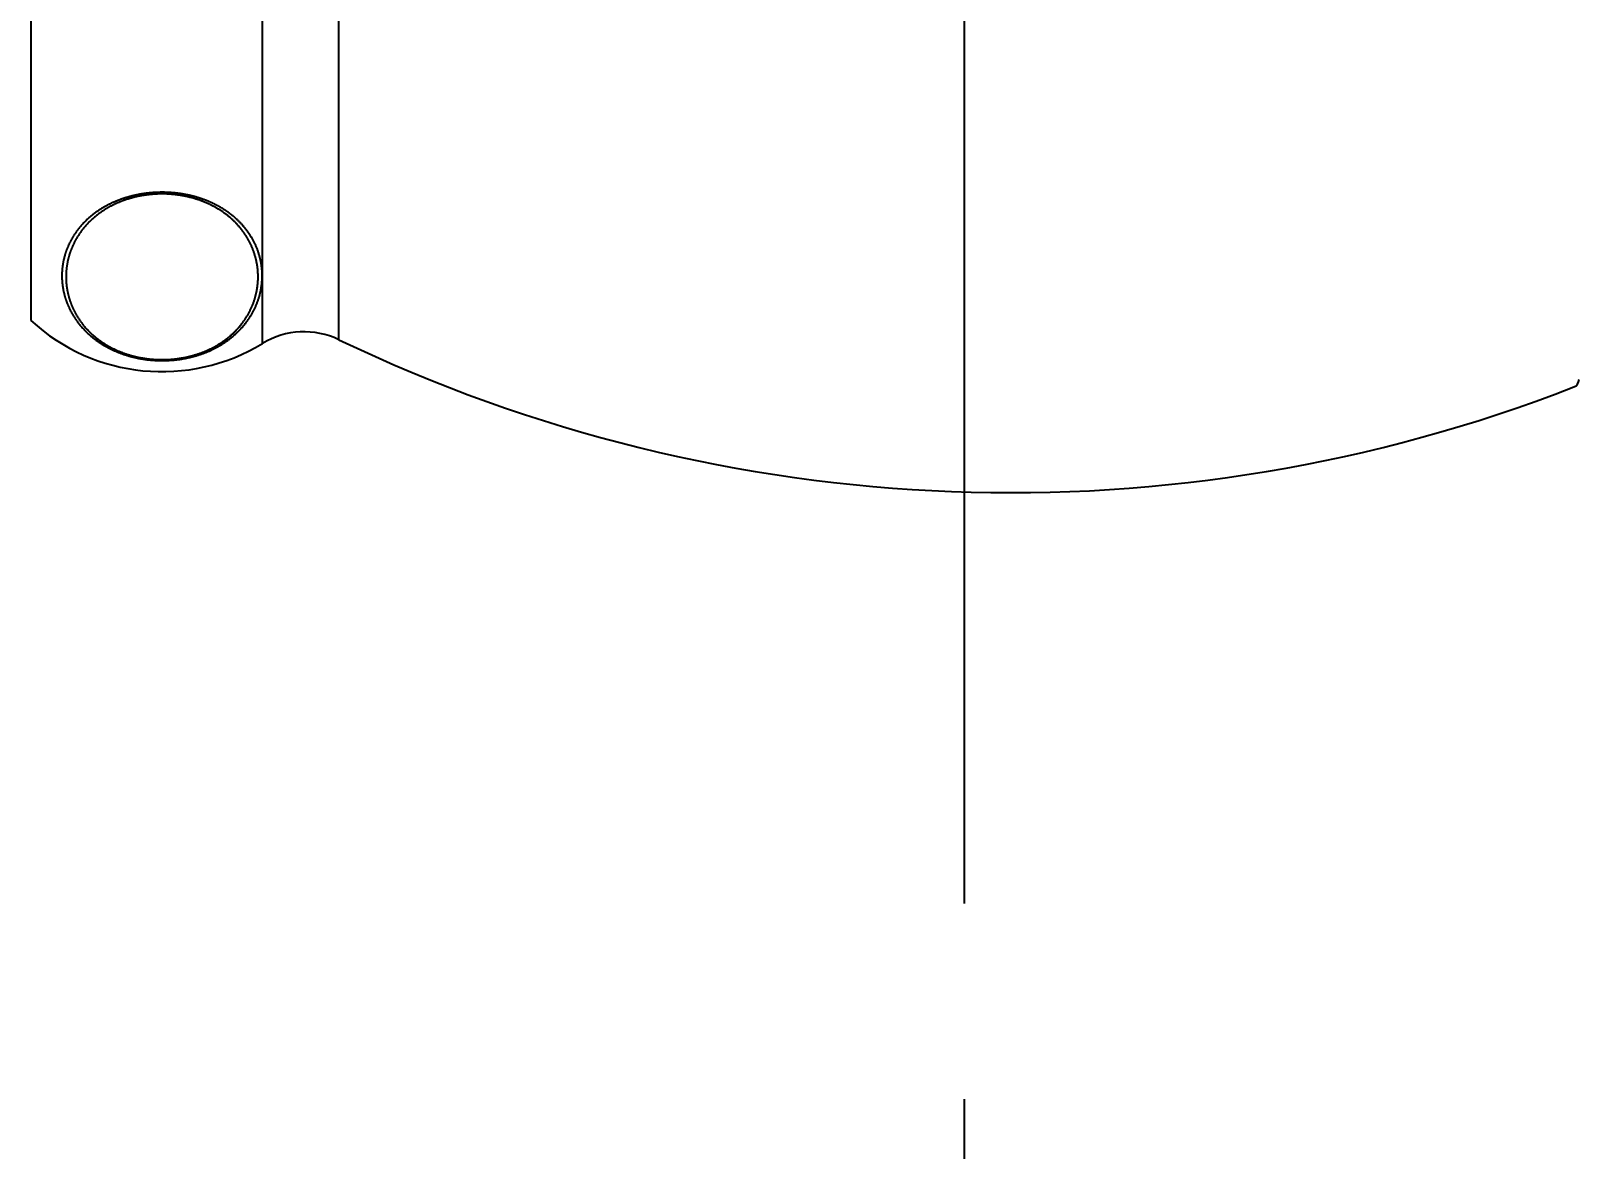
# Model space of a CAD drawing. Header units: millimetres. Extents: x 0 to 3800, y -67 to 2530.
# Drawn here: x 2298.7 to 2358.1, y 1414.6 to 1457.6 of the extents above; entities that cross this region are included whole.
import ezdxf
from ezdxf.lldxf.tags import DXFTag

# ---------------------------------------------------------------- set-up
doc = ezdxf.new("R2010")
doc.units = ezdxf.units.MM
for name, color, linetype in [('내부선 및 부속', 4, 'Continuous'), ('중심선', 1, 'DASHED'), ('치수선', 7, 'Continuous')]:
    doc.layers.add(name, color=color, linetype=linetype)
doc.styles.add('____', font='')
doc.styles.get('____').set_extended_font_data('굴림')
tags = doc.linetypes.add('DASHDOT', pattern=[70, 31, -13, 13, -13]).pattern_tags.tags
tags[10:11] = [DXFTag(74, 4), DXFTag(75, 0), DXFTag(340, '0'), DXFTag(46, 0.0), DXFTag(50, 0.0), DXFTag(44, 0.0), DXFTag(45, 0.0)]
tags[8:9] = [DXFTag(74, 4), DXFTag(75, 0), DXFTag(340, '0'), DXFTag(46, 0.0), DXFTag(50, 0.0), DXFTag(44, 0.0), DXFTag(45, 0.0)]
tags[6:7] = [DXFTag(74, 4), DXFTag(75, 0), DXFTag(340, '0'), DXFTag(46, 0.0), DXFTag(50, 0.0), DXFTag(44, 0.0), DXFTag(45, 0.0)]
tags[4:5] = [DXFTag(74, 4), DXFTag(75, 0), DXFTag(340, '0'), DXFTag(46, 0.0), DXFTag(50, 0.0), DXFTag(44, 0.0), DXFTag(45, 0.0)]
tags = doc.linetypes.add('DASHED', pattern=[25.72, 12.86, -12.86]).pattern_tags.tags
tags[6:7] = [DXFTag(74, 4), DXFTag(75, 0), DXFTag(340, '0'), DXFTag(46, 0.0), DXFTag(50, 0.0), DXFTag(44, 0.0), DXFTag(45, 0.0)]
tags[4:5] = [DXFTag(74, 4), DXFTag(75, 0), DXFTag(340, '0'), DXFTag(46, 0.0), DXFTag(50, 0.0), DXFTag(44, 0.0), DXFTag(45, 0.0)]
doc.dimstyles.new('MSADIM', dxfattribs={"dimtxt": 33, "dimasz": 17, "dimexe": 10, "dimexo": 7.5, "dimgap": 10, "dimtad": 0, "dimtih": 1, "dimtoh": 1, "dimdec": 0, "dimzin": 1, "dimdsep": 46, "dimtxsty": '____', "dimcen": 11.25, "dimadec": 0, "dimazin": 0, "dimtfac": 1, "dimtdec": 0, "dimtix": 1, "dimtmove": 0, "dimatfit": 3, "dimfxl": 1, "dimtolj": 1, "dimtzin": 1, "dimarcsym": 0})

# ---------------------------------------------------------------- blocks, each defined once
blk = doc.blocks.new('*D33')
at = {"layer": '치수선', "color": 0, "linetype": 'Continuous', "lineweight": -2, "transparency": 16777216}
for p, q in [((2334.524, 1416.557), (2334.524, 1322.002)), ((2449.524, 1329.502), (2449.524, 1342.002)), ((2317.524, 1332.002), (2300.524, 1332.002)), ((2334.524, 1332.002), (2356.075, 1332.002)), ((2449.524, 1332.002), (2427.972, 1332.002)), ((2466.524, 1332.002), (2483.524, 1332.002))]:
    blk.add_line(p, q, dxfattribs=at)
at = {"layer": '치수선', "color": 0, "linetype": 'Continuous', "transparency": 16777216}
for points in [[(2317.524, 1334.835), (2317.524, 1329.168), (2334.524, 1332.002)], [(2466.524, 1334.835), (2466.524, 1329.168), (2449.524, 1332.002)]]:
    blk.add_solid(points, dxfattribs=at)
at = {"layer": '치수선', "color": 0, "linetype": 'Continuous', "transparency": 16777216, "insert": (2392.024, 1332.002), "char_height": 25, "attachment_point": 5, "style": '____'}
blk.add_mtext('\\A1;115', dxfattribs=at)
blk = doc.blocks.new('*D35')
at = {"layer": '치수선', "color": 0, "linetype": 'Continuous', "lineweight": -2, "transparency": 16777216}
for p, q in [((2924.524, 1577.512), (2924.524, 1252.002)), ((2244.524, 1269.502), (2244.524, 1272.002)), ((2261.524, 1262.002), (2547.243, 1262.002)), ((2907.524, 1262.002), (2621.804, 1262.002))]:
    blk.add_line(p, q, dxfattribs=at)
at = {"layer": '치수선', "color": 0, "linetype": 'Continuous', "transparency": 16777216}
for points in [[(2261.524, 1264.835), (2261.524, 1259.168), (2244.524, 1262.002)], [(2907.524, 1264.835), (2907.524, 1259.168), (2924.524, 1262.002)]]:
    blk.add_solid(points, dxfattribs=at)
at = {"layer": '치수선', "color": 0, "linetype": 'Continuous', "transparency": 16777216, "insert": (2584.524, 1262.002), "char_height": 25, "attachment_point": 5, "style": '____'}
blk.add_mtext('\\A1;680', dxfattribs=at)

msp = doc.modelspace()

# ---------------------------------------------------------------- linework, layer by layer
at = {"layer": '내부선 및 부속', "linetype": 'Continuous'}
for p, q in [((2307.589, 1445.561), (2307.589, 1484.462)), ((2310.52, 1445.705), (2310.52, 1484.318)), ((2298.694, 1483.583), (2298.694, 1446.441))]:
    msp.add_line(p, q, dxfattribs=at)
at = {"layer": '내부선 및 부속', "linetype": 'Continuous', "flags": 128}
for points in [[(2302.93, 1451.297), (2302.91, 1451.294), (2302.891, 1451.29), (2302.871, 1451.287), (2302.851, 1451.283), (2302.831, 1451.28), (2302.812, 1451.276), (2302.792, 1451.272), (2302.772, 1451.268), (2302.753, 1451.264), (2302.733, 1451.26), (2302.713, 1451.255), (2302.694, 1451.251), (2302.674, 1451.247), (2302.654, 1451.242), (2302.635, 1451.238), (2302.615, 1451.233), (2302.596, 1451.228), (2302.576, 1451.224), (2302.557, 1451.219), (2302.537, 1451.214), (2302.518, 1451.209), (2302.498, 1451.203), (2302.479, 1451.198), (2302.459, 1451.193), (2302.44, 1451.187), (2302.421, 1451.182), (2302.401, 1451.176), (2302.382, 1451.17), (2302.363, 1451.165), (2302.343, 1451.159), (2302.324, 1451.153), (2302.305, 1451.147), (2302.286, 1451.141), (2302.267, 1451.134), (2302.248, 1451.128), (2302.228, 1451.122), (2302.209, 1451.115), (2302.19, 1451.109), (2302.171, 1451.102), (2302.152, 1451.095), (2302.133, 1451.088), (2302.114, 1451.081), (2302.096, 1451.074), (2302.077, 1451.067), (2302.058, 1451.06), (2302.039, 1451.053), (2302.02, 1451.045), (2302.002, 1451.038), (2301.983, 1451.03), (2301.964, 1451.023), (2301.946, 1451.015), (2301.927, 1451.007), (2301.909, 1450.999), (2301.89, 1450.991), (2301.872, 1450.983), (2301.853, 1450.975), (2301.835, 1450.967), (2301.817, 1450.958), (2301.798, 1450.95), (2301.78, 1450.941), (2301.762, 1450.933), (2301.744, 1450.924), (2301.726, 1450.915), (2301.708, 1450.906), (2301.69, 1450.897), (2301.672, 1450.888), (2301.654, 1450.879), (2301.636, 1450.87), (2301.618, 1450.86), (2301.6, 1450.851), (2301.583, 1450.841), (2301.565, 1450.832), (2301.547, 1450.822), (2301.53, 1450.812), (2301.512, 1450.802), (2301.495, 1450.792), (2301.477, 1450.782), (2301.46, 1450.772), (2301.443, 1450.761), (2301.425, 1450.751), (2301.408, 1450.741), (2301.391, 1450.73), (2301.374, 1450.719), (2301.357, 1450.709), (2301.34, 1450.698), (2301.323, 1450.687), (2301.306, 1450.676), (2301.289, 1450.665), (2301.273, 1450.654), (2301.256, 1450.642), (2301.239, 1450.631), (2301.223, 1450.619), (2301.206, 1450.608), (2301.19, 1450.596), (2301.174, 1450.584), (2301.157, 1450.573), (2301.141, 1450.561), (2301.125, 1450.549), (2301.109, 1450.537), (2301.093, 1450.524), (2301.093, 1450.524), (2301.077, 1450.512), (2301.061, 1450.5), (2301.046, 1450.487), (2301.03, 1450.475), (2301.014, 1450.462), (2300.999, 1450.449), (2300.983, 1450.436), (2300.968, 1450.423), (2300.953, 1450.41), (2300.937, 1450.397), (2300.922, 1450.384), (2300.907, 1450.371), (2300.892, 1450.357), (2300.877, 1450.344), (2300.862, 1450.33), (2300.847, 1450.317), (2300.833, 1450.303), (2300.818, 1450.289), (2300.804, 1450.275), (2300.789, 1450.261), (2300.775, 1450.247), (2300.761, 1450.233), (2300.746, 1450.219), (2300.732, 1450.204), (2300.718, 1450.19), (2300.704, 1450.175), (2300.691, 1450.161), (2300.677, 1450.146), (2300.663, 1450.131), (2300.65, 1450.116), (2300.636, 1450.101), (2300.623, 1450.086), (2300.61, 1450.071), (2300.597, 1450.056), (2300.583, 1450.041), (2300.571, 1450.025), (2300.558, 1450.01), (2300.545, 1449.994), (2300.532, 1449.978), (2300.52, 1449.963), (2300.507, 1449.947), (2300.495, 1449.931), (2300.483, 1449.915), (2300.47, 1449.899), (2300.458, 1449.883), (2300.446, 1449.867), (2300.435, 1449.851), (2300.423, 1449.834), (2300.411, 1449.818), (2300.4, 1449.801), (2300.388, 1449.785), (2300.377, 1449.768), (2300.366, 1449.751), (2300.355, 1449.735), (2300.344, 1449.718), (2300.333, 1449.701), (2300.322, 1449.684), (2300.312, 1449.667), (2300.301, 1449.649), (2300.291, 1449.632), (2300.28, 1449.615), (2300.27, 1449.598), (2300.26, 1449.58), (2300.25, 1449.563), (2300.241, 1449.545), (2300.231, 1449.527), (2300.221, 1449.51), (2300.212, 1449.492), (2300.203, 1449.474), (2300.194, 1449.456), (2300.185, 1449.438), (2300.176, 1449.42), (2300.167, 1449.402), (2300.158, 1449.384), (2300.15, 1449.366), (2300.141, 1449.347), (2300.133, 1449.329), (2300.125, 1449.311), (2300.117, 1449.292), (2300.109, 1449.274), (2300.101, 1449.255), (2300.093, 1449.237), (2300.086, 1449.218), (2300.078, 1449.199), (2300.071, 1449.181), (2300.064, 1449.162), (2300.057, 1449.143), (2300.05, 1449.124), (2300.043, 1449.105), (2300.037, 1449.086), (2300.03, 1449.067), (2300.024, 1449.048), (2300.018, 1449.029), (2300.011, 1449.01), (2300.006, 1448.99), (2300, 1448.971), (2299.994, 1448.952), (2299.989, 1448.933), (2299.983, 1448.913), (2299.978, 1448.894), (2299.978, 1448.894), (2299.973, 1448.874), (2299.968, 1448.855), (2299.963, 1448.835), (2299.958, 1448.816), (2299.954, 1448.796), (2299.949, 1448.777), (2299.945, 1448.757), (2299.941, 1448.737), (2299.937, 1448.718), (2299.933, 1448.698), (2299.929, 1448.678), (2299.926, 1448.658), (2299.922, 1448.638), (2299.919, 1448.619), (2299.916, 1448.599), (2299.913, 1448.579), (2299.91, 1448.559), (2299.907, 1448.539), (2299.904, 1448.519), (2299.902, 1448.499), (2299.9, 1448.479), (2299.897, 1448.459), (2299.895, 1448.439), (2299.893, 1448.419), (2299.892, 1448.399), (2299.89, 1448.379), (2299.888, 1448.359), (2299.887, 1448.339), (2299.886, 1448.319), (2299.885, 1448.299), (2299.884, 1448.279), (2299.883, 1448.259), (2299.883, 1448.239), (2299.882, 1448.218), (2299.882, 1448.198), (2299.882, 1448.178), (2299.881, 1448.158), (2299.882, 1448.138), (2299.882, 1448.118), (2299.882, 1448.098), (2299.883, 1448.078), (2299.883, 1448.058), (2299.884, 1448.038), (2299.885, 1448.017), (2299.886, 1447.997), (2299.887, 1447.977), (2299.889, 1447.957), (2299.89, 1447.937), (2299.892, 1447.917), (2299.894, 1447.897), (2299.895, 1447.877), (2299.897, 1447.857), (2299.9, 1447.837), (2299.902, 1447.817), (2299.904, 1447.797), (2299.907, 1447.777), (2299.91, 1447.757), (2299.913, 1447.737), (2299.916, 1447.717), (2299.919, 1447.698), (2299.922, 1447.678), (2299.926, 1447.658), (2299.929, 1447.638), (2299.933, 1447.618), (2299.937, 1447.599), (2299.941, 1447.579), (2299.945, 1447.559), (2299.949, 1447.54), (2299.954, 1447.52), (2299.958, 1447.5), (2299.963, 1447.481), (2299.968, 1447.461), (2299.973, 1447.442), (2299.978, 1447.422), (2299.983, 1447.403), (2299.988, 1447.384), (2299.994, 1447.364), (2299.999, 1447.345), (2300.005, 1447.326), (2300.011, 1447.306), (2300.017, 1447.287), (2300.023, 1447.268), (2300.029, 1447.249), (2300.036, 1447.23), (2300.042, 1447.211), (2300.049, 1447.192), (2300.056, 1447.173), (2300.063, 1447.154), (2300.07, 1447.135), (2300.077, 1447.117), (2300.084, 1447.098), (2300.092, 1447.079), (2300.099, 1447.061), (2300.107, 1447.042), (2300.115, 1447.023), (2300.123, 1447.005), (2300.131, 1446.986), (2300.139, 1446.968), (2300.147, 1446.95), (2300.156, 1446.932), (2300.156, 1446.932), (2300.164, 1446.913), (2300.173, 1446.895), (2300.182, 1446.877), (2300.191, 1446.859), (2300.2, 1446.841), (2300.209, 1446.823), (2300.218, 1446.805), (2300.228, 1446.788), (2300.237, 1446.77), (2300.247, 1446.752), (2300.256, 1446.735), (2300.266, 1446.717), (2300.276, 1446.7), (2300.286, 1446.682), (2300.297, 1446.665), (2300.307, 1446.648), (2300.318, 1446.63), (2300.328, 1446.613), (2300.339, 1446.596), (2300.35, 1446.579), (2300.36, 1446.562), (2300.372, 1446.545), (2300.383, 1446.529), (2300.394, 1446.512), (2300.405, 1446.495), (2300.417, 1446.479), (2300.428, 1446.462), (2300.44, 1446.446), (2300.452, 1446.429), (2300.463, 1446.413), (2300.475, 1446.397), (2300.487, 1446.381), (2300.5, 1446.365), (2300.512, 1446.349), (2300.524, 1446.333), (2300.537, 1446.317), (2300.549, 1446.301), (2300.562, 1446.286), (2300.575, 1446.27), (2300.588, 1446.255), (2300.6, 1446.239), (2300.613, 1446.224), (2300.627, 1446.209), (2300.64, 1446.194), (2300.653, 1446.179), (2300.667, 1446.164), (2300.68, 1446.149), (2300.694, 1446.134), (2300.707, 1446.119), (2300.721, 1446.105), (2300.735, 1446.09), (2300.735, 1446.09)], [(2302.963, 1451.235), (2302.944, 1451.232), (2302.925, 1451.229), (2302.905, 1451.225), (2302.886, 1451.221), (2302.867, 1451.218), (2302.848, 1451.214), (2302.828, 1451.21), (2302.809, 1451.206), (2302.79, 1451.202), (2302.771, 1451.197), (2302.752, 1451.193), (2302.733, 1451.189), (2302.714, 1451.184), (2302.694, 1451.18), (2302.675, 1451.175), (2302.656, 1451.17), (2302.637, 1451.165), (2302.618, 1451.161), (2302.599, 1451.156), (2302.58, 1451.15), (2302.561, 1451.145), (2302.542, 1451.14), (2302.523, 1451.135), (2302.505, 1451.129), (2302.486, 1451.124), (2302.467, 1451.118), (2302.448, 1451.112), (2302.429, 1451.107), (2302.411, 1451.101), (2302.392, 1451.095), (2302.373, 1451.089), (2302.354, 1451.082), (2302.336, 1451.076), (2302.317, 1451.07), (2302.299, 1451.063), (2302.28, 1451.057), (2302.262, 1451.05), (2302.243, 1451.044), (2302.225, 1451.037), (2302.206, 1451.03), (2302.188, 1451.023), (2302.169, 1451.016), (2302.151, 1451.009), (2302.133, 1451.001), (2302.115, 1450.994), (2302.096, 1450.987), (2302.078, 1450.979), (2302.06, 1450.972), (2302.042, 1450.964), (2302.024, 1450.956), (2302.006, 1450.948), (2301.988, 1450.94), (2301.97, 1450.932), (2301.952, 1450.924), (2301.934, 1450.916), (2301.916, 1450.908), (2301.899, 1450.899), (2301.881, 1450.891), (2301.863, 1450.882), (2301.845, 1450.873), (2301.828, 1450.865), (2301.81, 1450.856), (2301.793, 1450.847), (2301.775, 1450.838), (2301.758, 1450.828), (2301.741, 1450.819), (2301.723, 1450.81), (2301.706, 1450.801), (2301.689, 1450.791), (2301.672, 1450.781), (2301.655, 1450.772), (2301.638, 1450.762), (2301.621, 1450.752), (2301.604, 1450.742), (2301.587, 1450.732), (2301.57, 1450.722), (2301.553, 1450.712), (2301.536, 1450.701), (2301.52, 1450.691), (2301.503, 1450.68), (2301.487, 1450.67), (2301.47, 1450.659), (2301.454, 1450.648), (2301.437, 1450.637), (2301.421, 1450.626), (2301.405, 1450.615), (2301.389, 1450.604), (2301.372, 1450.593), (2301.356, 1450.582), (2301.34, 1450.57), (2301.324, 1450.559), (2301.309, 1450.547), (2301.293, 1450.536), (2301.277, 1450.524), (2301.261, 1450.512), (2301.246, 1450.5), (2301.23, 1450.488), (2301.215, 1450.476), (2301.2, 1450.464), (2301.184, 1450.451), (2301.184, 1450.451), (2301.169, 1450.439), (2301.154, 1450.427), (2301.139, 1450.414), (2301.124, 1450.401), (2301.109, 1450.389), (2301.094, 1450.376), (2301.079, 1450.363), (2301.065, 1450.35), (2301.05, 1450.337), (2301.035, 1450.324), (2301.021, 1450.31), (2301.006, 1450.297), (2300.992, 1450.284), (2300.978, 1450.27), (2300.964, 1450.256), (2300.95, 1450.243), (2300.936, 1450.229), (2300.922, 1450.215), (2300.908, 1450.201), (2300.894, 1450.187), (2300.881, 1450.173), (2300.867, 1450.159), (2300.854, 1450.144), (2300.84, 1450.13), (2300.827, 1450.116), (2300.814, 1450.101), (2300.801, 1450.086), (2300.788, 1450.072), (2300.775, 1450.057), (2300.762, 1450.042), (2300.749, 1450.027), (2300.736, 1450.012), (2300.724, 1449.997), (2300.711, 1449.982), (2300.699, 1449.967), (2300.687, 1449.951), (2300.675, 1449.936), (2300.663, 1449.92), (2300.651, 1449.905), (2300.639, 1449.889), (2300.627, 1449.874), (2300.615, 1449.858), (2300.604, 1449.842), (2300.592, 1449.826), (2300.581, 1449.81), (2300.57, 1449.794), (2300.558, 1449.778), (2300.547, 1449.762), (2300.536, 1449.745), (2300.526, 1449.729), (2300.515, 1449.712), (2300.504, 1449.696), (2300.494, 1449.679), (2300.483, 1449.663), (2300.473, 1449.646), (2300.463, 1449.629), (2300.453, 1449.612), (2300.443, 1449.596), (2300.433, 1449.579), (2300.423, 1449.562), (2300.413, 1449.544), (2300.404, 1449.527), (2300.394, 1449.51), (2300.385, 1449.493), (2300.376, 1449.475), (2300.367, 1449.458), (2300.358, 1449.441), (2300.349, 1449.423), (2300.34, 1449.405), (2300.332, 1449.388), (2300.323, 1449.37), (2300.315, 1449.352), (2300.307, 1449.334), (2300.299, 1449.317), (2300.291, 1449.299), (2300.283, 1449.281), (2300.275, 1449.263), (2300.267, 1449.245), (2300.26, 1449.227), (2300.252, 1449.208), (2300.245, 1449.19), (2300.238, 1449.172), (2300.231, 1449.154), (2300.224, 1449.135), (2300.217, 1449.117), (2300.21, 1449.098), (2300.204, 1449.08), (2300.197, 1449.061), (2300.191, 1449.043), (2300.185, 1449.024), (2300.179, 1449.005), (2300.173, 1448.987), (2300.167, 1448.968), (2300.161, 1448.949), (2300.156, 1448.93), (2300.151, 1448.911), (2300.145, 1448.893), (2300.14, 1448.874), (2300.135, 1448.855), (2300.13, 1448.836), (2300.13, 1448.836), (2300.125, 1448.817), (2300.121, 1448.798), (2300.116, 1448.778), (2300.112, 1448.759), (2300.108, 1448.74), (2300.103, 1448.721), (2300.099, 1448.702), (2300.096, 1448.683), (2300.092, 1448.663), (2300.088, 1448.644), (2300.085, 1448.625), (2300.081, 1448.605), (2300.078, 1448.586), (2300.075, 1448.567), (2300.072, 1448.547), (2300.069, 1448.528), (2300.067, 1448.508), (2300.064, 1448.489), (2300.062, 1448.469), (2300.059, 1448.45), (2300.057, 1448.43), (2300.055, 1448.411), (2300.053, 1448.391), (2300.051, 1448.372), (2300.05, 1448.352), (2300.048, 1448.333), (2300.047, 1448.313), (2300.046, 1448.294), (2300.045, 1448.274), (2300.044, 1448.254), (2300.043, 1448.235), (2300.042, 1448.215), (2300.042, 1448.196), (2300.041, 1448.176), (2300.041, 1448.156), (2300.041, 1448.137), (2300.041, 1448.117), (2300.041, 1448.097), (2300.041, 1448.078), (2300.041, 1448.058), (2300.042, 1448.039), (2300.042, 1448.019), (2300.043, 1447.999), (2300.044, 1447.98), (2300.045, 1447.96), (2300.046, 1447.941), (2300.048, 1447.921), (2300.049, 1447.901), (2300.05, 1447.882), (2300.052, 1447.862), (2300.054, 1447.843), (2300.056, 1447.823), (2300.058, 1447.804), (2300.06, 1447.784), (2300.063, 1447.765), (2300.065, 1447.745), (2300.068, 1447.726), (2300.07, 1447.706), (2300.073, 1447.687), (2300.076, 1447.668), (2300.079, 1447.648), (2300.083, 1447.629), (2300.086, 1447.609), (2300.09, 1447.59), (2300.093, 1447.571), (2300.097, 1447.552), (2300.101, 1447.532), (2300.105, 1447.513), (2300.109, 1447.494), (2300.113, 1447.475), (2300.118, 1447.456), (2300.122, 1447.437), (2300.127, 1447.418), (2300.132, 1447.399), (2300.137, 1447.38), (2300.142, 1447.361), (2300.147, 1447.342), (2300.153, 1447.323), (2300.158, 1447.304), (2300.164, 1447.285), (2300.169, 1447.267), (2300.175, 1447.248), (2300.181, 1447.229), (2300.187, 1447.21), (2300.193, 1447.192), (2300.2, 1447.173), (2300.206, 1447.155), (2300.213, 1447.136), (2300.22, 1447.118), (2300.226, 1447.099), (2300.233, 1447.081), (2300.24, 1447.063), (2300.248, 1447.045), (2300.255, 1447.026), (2300.262, 1447.008), (2300.27, 1446.99), (2300.278, 1446.972), (2300.286, 1446.954), (2300.293, 1446.936), (2300.302, 1446.918), (2300.302, 1446.918), (2300.31, 1446.9), (2300.318, 1446.882), (2300.326, 1446.865), (2300.335, 1446.847), (2300.344, 1446.829), (2300.352, 1446.812), (2300.361, 1446.794), (2300.37, 1446.777), (2300.379, 1446.759), (2300.389, 1446.742), (2300.398, 1446.725), (2300.407, 1446.708), (2300.417, 1446.691), (2300.427, 1446.673), (2300.437, 1446.656), (2300.446, 1446.639), (2300.457, 1446.623), (2300.467, 1446.606), (2300.477, 1446.589), (2300.487, 1446.572), (2300.498, 1446.556), (2300.508, 1446.539), (2300.519, 1446.523), (2300.53, 1446.506), (2300.541, 1446.49), (2300.552, 1446.474), (2300.563, 1446.457), (2300.574, 1446.441), (2300.585, 1446.425), (2300.597, 1446.409), (2300.608, 1446.393), (2300.62, 1446.377), (2300.632, 1446.362), (2300.643, 1446.346), (2300.655, 1446.33), (2300.667, 1446.315), (2300.679, 1446.299), (2300.692, 1446.284), (2300.704, 1446.269), (2300.716, 1446.253), (2300.729, 1446.238), (2300.741, 1446.223), (2300.754, 1446.208), (2300.767, 1446.193), (2300.78, 1446.179), (2300.793, 1446.164), (2300.806, 1446.149), (2300.819, 1446.135), (2300.832, 1446.12), (2300.845, 1446.106), (2300.859, 1446.092), (2300.859, 1446.092)], [(2306.558, 1450.362), (2306.545, 1450.373), (2306.532, 1450.385), (2306.519, 1450.396), (2306.506, 1450.407), (2306.493, 1450.419), (2306.48, 1450.43), (2306.466, 1450.441), (2306.453, 1450.452), (2306.44, 1450.463), (2306.426, 1450.474), (2306.412, 1450.485), (2306.399, 1450.496), (2306.385, 1450.506), (2306.372, 1450.517), (2306.358, 1450.527), (2306.344, 1450.538), (2306.33, 1450.548), (2306.316, 1450.559), (2306.302, 1450.569), (2306.288, 1450.579), (2306.274, 1450.59), (2306.26, 1450.6), (2306.246, 1450.61), (2306.232, 1450.62), (2306.218, 1450.63), (2306.203, 1450.639), (2306.189, 1450.649), (2306.174, 1450.659), (2306.16, 1450.668), (2306.146, 1450.678), (2306.131, 1450.688), (2306.116, 1450.697), (2306.102, 1450.706), (2306.087, 1450.716), (2306.072, 1450.725), (2306.058, 1450.734), (2306.043, 1450.743), (2306.028, 1450.752), (2306.013, 1450.761), (2305.998, 1450.77), (2305.983, 1450.779), (2305.968, 1450.788), (2305.953, 1450.796), (2305.938, 1450.805), (2305.923, 1450.813), (2305.908, 1450.822), (2305.893, 1450.83), (2305.877, 1450.839), (2305.862, 1450.847), (2305.847, 1450.855), (2305.832, 1450.863), (2305.816, 1450.871), (2305.801, 1450.879), (2305.785, 1450.887), (2305.77, 1450.895), (2305.754, 1450.903), (2305.739, 1450.91), (2305.723, 1450.918), (2305.708, 1450.926), (2305.692, 1450.933), (2305.676, 1450.941), (2305.661, 1450.948), (2305.645, 1450.955), (2305.629, 1450.963), (2305.613, 1450.97), (2305.598, 1450.977), (2305.582, 1450.984), (2305.566, 1450.991), (2305.55, 1450.998), (2305.534, 1451.005), (2305.518, 1451.011), (2305.502, 1451.018), (2305.486, 1451.025), (2305.47, 1451.031), (2305.454, 1451.038), (2305.438, 1451.044), (2305.421, 1451.051), (2305.405, 1451.057), (2305.389, 1451.063), (2305.373, 1451.069), (2305.357, 1451.076), (2305.34, 1451.082), (2305.324, 1451.088), (2305.308, 1451.093), (2305.291, 1451.099), (2305.275, 1451.105), (2305.259, 1451.111), (2305.242, 1451.116), (2305.226, 1451.122), (2305.209, 1451.128), (2305.193, 1451.133), (2305.176, 1451.138), (2305.16, 1451.144), (2305.143, 1451.149), (2305.127, 1451.154), (2305.11, 1451.159), (2305.094, 1451.164), (2305.077, 1451.169), (2305.06, 1451.174), (2305.044, 1451.179), (2305.044, 1451.179), (2305.027, 1451.184), (2305.01, 1451.189), (2304.994, 1451.193), (2304.977, 1451.198), (2304.96, 1451.202), (2304.944, 1451.207), (2304.927, 1451.211), (2304.91, 1451.216), (2304.893, 1451.22), (2304.876, 1451.224), (2304.859, 1451.228), (2304.843, 1451.232), (2304.826, 1451.237), (2304.809, 1451.24), (2304.792, 1451.244), (2304.775, 1451.248), (2304.758, 1451.252), (2304.741, 1451.256), (2304.724, 1451.259), (2304.707, 1451.263), (2304.69, 1451.266), (2304.673, 1451.27), (2304.656, 1451.273), (2304.639, 1451.277), (2304.622, 1451.28), (2304.605, 1451.283), (2304.588, 1451.286), (2304.571, 1451.289), (2304.554, 1451.292), (2304.537, 1451.295), (2304.52, 1451.298), (2304.503, 1451.301), (2304.485, 1451.304), (2304.468, 1451.306), (2304.451, 1451.309), (2304.434, 1451.312), (2304.417, 1451.314), (2304.4, 1451.317), (2304.382, 1451.319), (2304.365, 1451.321), (2304.348, 1451.324), (2304.331, 1451.326), (2304.314, 1451.328), (2304.296, 1451.33), (2304.279, 1451.332), (2304.262, 1451.334), (2304.245, 1451.336), (2304.227, 1451.338), (2304.21, 1451.339), (2304.193, 1451.341), (2304.175, 1451.343), (2304.158, 1451.344), (2304.141, 1451.346), (2304.124, 1451.347), (2304.106, 1451.349), (2304.089, 1451.35), (2304.072, 1451.351), (2304.054, 1451.352), (2304.037, 1451.353), (2304.02, 1451.355), (2304.002, 1451.356), (2303.985, 1451.356), (2303.968, 1451.357), (2303.95, 1451.358), (2303.933, 1451.359), (2303.916, 1451.36), (2303.898, 1451.36), (2303.881, 1451.361), (2303.863, 1451.361), (2303.846, 1451.362), (2303.829, 1451.362), (2303.811, 1451.363), (2303.794, 1451.363), (2303.777, 1451.363), (2303.759, 1451.363), (2303.742, 1451.363), (2303.725, 1451.363), (2303.707, 1451.363), (2303.69, 1451.363), (2303.672, 1451.363), (2303.655, 1451.363), (2303.638, 1451.362), (2303.62, 1451.362), (2303.603, 1451.362), (2303.586, 1451.361), (2303.568, 1451.361), (2303.551, 1451.36), (2303.534, 1451.359), (2303.516, 1451.359), (2303.499, 1451.358), (2303.482, 1451.357), (2303.464, 1451.356), (2303.447, 1451.355), (2303.43, 1451.354), (2303.412, 1451.353), (2303.395, 1451.352), (2303.378, 1451.351), (2303.36, 1451.349), (2303.343, 1451.348), (2303.326, 1451.347), (2303.326, 1451.347), (2303.308, 1451.345), (2303.291, 1451.344), (2303.274, 1451.342), (2303.257, 1451.34), (2303.239, 1451.339), (2303.222, 1451.337), (2303.205, 1451.335), (2303.188, 1451.333), (2303.17, 1451.331), (2303.153, 1451.329), (2303.136, 1451.327), (2303.119, 1451.325), (2303.101, 1451.323), (2303.084, 1451.32), (2303.067, 1451.318), (2303.05, 1451.316), (2303.033, 1451.313), (2303.016, 1451.311), (2302.999, 1451.308), (2302.981, 1451.305), (2302.964, 1451.303), (2302.947, 1451.3), (2302.93, 1451.297), (2302.93, 1451.297)], [(2306.441, 1450.304), (2306.424, 1450.32), (2306.407, 1450.335), (2306.389, 1450.351), (2306.372, 1450.366), (2306.354, 1450.382), (2306.337, 1450.397), (2306.319, 1450.412), (2306.301, 1450.427), (2306.283, 1450.441), (2306.265, 1450.456), (2306.247, 1450.47), (2306.229, 1450.485), (2306.21, 1450.499), (2306.192, 1450.513), (2306.173, 1450.527), (2306.154, 1450.541), (2306.135, 1450.555), (2306.117, 1450.569), (2306.098, 1450.582), (2306.078, 1450.596), (2306.059, 1450.609), (2306.04, 1450.622), (2306.021, 1450.635), (2306.001, 1450.648), (2305.982, 1450.661), (2305.962, 1450.673), (2305.942, 1450.686), (2305.922, 1450.698), (2305.903, 1450.711), (2305.883, 1450.723), (2305.862, 1450.735), (2305.842, 1450.747), (2305.822, 1450.759), (2305.802, 1450.77), (2305.781, 1450.782), (2305.761, 1450.793), (2305.74, 1450.805), (2305.72, 1450.816), (2305.699, 1450.827), (2305.678, 1450.838), (2305.657, 1450.848), (2305.637, 1450.859), (2305.616, 1450.87), (2305.594, 1450.88), (2305.573, 1450.89), (2305.552, 1450.901), (2305.531, 1450.911), (2305.51, 1450.92), (2305.488, 1450.93), (2305.467, 1450.94), (2305.445, 1450.949), (2305.424, 1450.959), (2305.402, 1450.968), (2305.38, 1450.977), (2305.359, 1450.986), (2305.337, 1450.995), (2305.315, 1451.004), (2305.293, 1451.013), (2305.271, 1451.021), (2305.249, 1451.03), (2305.227, 1451.038), (2305.205, 1451.046), (2305.183, 1451.054), (2305.161, 1451.062), (2305.138, 1451.07), (2305.116, 1451.077), (2305.094, 1451.085), (2305.072, 1451.092), (2305.049, 1451.099), (2305.027, 1451.106), (2305.004, 1451.113), (2304.982, 1451.12), (2304.959, 1451.127), (2304.936, 1451.133), (2304.914, 1451.14), (2304.891, 1451.146), (2304.868, 1451.152), (2304.846, 1451.159), (2304.823, 1451.165), (2304.8, 1451.17), (2304.777, 1451.176), (2304.754, 1451.182), (2304.732, 1451.187), (2304.709, 1451.192), (2304.686, 1451.198), (2304.663, 1451.203), (2304.64, 1451.207), (2304.617, 1451.212), (2304.594, 1451.217), (2304.57, 1451.222), (2304.547, 1451.226), (2304.524, 1451.23), (2304.501, 1451.234), (2304.478, 1451.238), (2304.455, 1451.242), (2304.432, 1451.246), (2304.408, 1451.25), (2304.385, 1451.253), (2304.362, 1451.257), (2304.339, 1451.26), (2304.339, 1451.26), (2304.315, 1451.263), (2304.292, 1451.266), (2304.269, 1451.269), (2304.245, 1451.272), (2304.222, 1451.275), (2304.198, 1451.277), (2304.175, 1451.28), (2304.152, 1451.282), (2304.128, 1451.284), (2304.105, 1451.286), (2304.082, 1451.288), (2304.058, 1451.29), (2304.035, 1451.291), (2304.011, 1451.293), (2303.988, 1451.294), (2303.964, 1451.296), (2303.941, 1451.297), (2303.917, 1451.298), (2303.894, 1451.299), (2303.871, 1451.3), (2303.847, 1451.3), (2303.824, 1451.301), (2303.8, 1451.301), (2303.777, 1451.301), (2303.753, 1451.302), (2303.73, 1451.302), (2303.706, 1451.302), (2303.683, 1451.301), (2303.66, 1451.301), (2303.636, 1451.301), (2303.613, 1451.3), (2303.589, 1451.3), (2303.566, 1451.299), (2303.542, 1451.298), (2303.519, 1451.297), (2303.496, 1451.296), (2303.472, 1451.294), (2303.449, 1451.293), (2303.426, 1451.291), (2303.402, 1451.29), (2303.379, 1451.288), (2303.356, 1451.286), (2303.333, 1451.284), (2303.309, 1451.282), (2303.286, 1451.28), (2303.263, 1451.277), (2303.24, 1451.275), (2303.216, 1451.272), (2303.193, 1451.269), (2303.17, 1451.267), (2303.147, 1451.264), (2303.124, 1451.26), (2303.101, 1451.257), (2303.078, 1451.254), (2303.055, 1451.25), (2303.032, 1451.247), (2303.009, 1451.243), (2302.986, 1451.239), (2302.963, 1451.235), (2302.963, 1451.235)], [(2300.735, 1446.09), (2300.754, 1446.071), (2300.773, 1446.051), (2300.792, 1446.032), (2300.812, 1446.012), (2300.831, 1445.993), (2300.851, 1445.975), (2300.871, 1445.956), (2300.891, 1445.937), (2300.912, 1445.919), (2300.932, 1445.901), (2300.953, 1445.882), (2300.973, 1445.864), (2300.994, 1445.847), (2301.015, 1445.829), (2301.036, 1445.812), (2301.057, 1445.794), (2301.079, 1445.777), (2301.1, 1445.76), (2301.122, 1445.743), (2301.144, 1445.727), (2301.166, 1445.71), (2301.188, 1445.694), (2301.21, 1445.678), (2301.232, 1445.662), (2301.255, 1445.646), (2301.277, 1445.631), (2301.3, 1445.615), (2301.323, 1445.6), (2301.345, 1445.585), (2301.368, 1445.57), (2301.391, 1445.555), (2301.415, 1445.54), (2301.438, 1445.526), (2301.461, 1445.512), (2301.485, 1445.498), (2301.508, 1445.484), (2301.532, 1445.47), (2301.556, 1445.456), (2301.58, 1445.443), (2301.604, 1445.43), (2301.628, 1445.417), (2301.652, 1445.404), (2301.676, 1445.391), (2301.7, 1445.378), (2301.725, 1445.366), (2301.749, 1445.354), (2301.774, 1445.342), (2301.799, 1445.33), (2301.823, 1445.318), (2301.848, 1445.307), (2301.873, 1445.295), (2301.898, 1445.284), (2301.923, 1445.273), (2301.948, 1445.262), (2301.974, 1445.251), (2301.999, 1445.241), (2302.024, 1445.23), (2302.05, 1445.22), (2302.075, 1445.21), (2302.101, 1445.2), (2302.126, 1445.19), (2302.152, 1445.181), (2302.178, 1445.172), (2302.203, 1445.162), (2302.229, 1445.153), (2302.255, 1445.144), (2302.281, 1445.136), (2302.307, 1445.127), (2302.333, 1445.119), (2302.359, 1445.11), (2302.386, 1445.102), (2302.412, 1445.094), (2302.438, 1445.087), (2302.464, 1445.079), (2302.491, 1445.072), (2302.517, 1445.064), (2302.544, 1445.057), (2302.57, 1445.05), (2302.597, 1445.044), (2302.623, 1445.037), (2302.65, 1445.031), (2302.677, 1445.024), (2302.703, 1445.018), (2302.73, 1445.012), (2302.757, 1445.007), (2302.784, 1445.001), (2302.811, 1444.996), (2302.837, 1444.99), (2302.864, 1444.985), (2302.891, 1444.98), (2302.918, 1444.975), (2302.945, 1444.971), (2302.972, 1444.966), (2302.999, 1444.962), (2303.026, 1444.958), (2303.053, 1444.954), (2303.08, 1444.95), (2303.108, 1444.946), (2303.135, 1444.943), (2303.162, 1444.939), (2303.162, 1444.939), (2303.189, 1444.936), (2303.216, 1444.933), (2303.243, 1444.93), (2303.271, 1444.927), (2303.298, 1444.925), (2303.325, 1444.922), (2303.353, 1444.92), (2303.38, 1444.918), (2303.407, 1444.916), (2303.434, 1444.914), (2303.462, 1444.913), (2303.489, 1444.911), (2303.517, 1444.91), (2303.544, 1444.909), (2303.571, 1444.908), (2303.599, 1444.907), (2303.626, 1444.906), (2303.653, 1444.906), (2303.681, 1444.905), (2303.708, 1444.905), (2303.736, 1444.905), (2303.763, 1444.905), (2303.791, 1444.906), (2303.818, 1444.906), (2303.846, 1444.907), (2303.873, 1444.907), (2303.9, 1444.908), (2303.928, 1444.909), (2303.955, 1444.911), (2303.983, 1444.912), (2304.01, 1444.914), (2304.038, 1444.915), (2304.065, 1444.917), (2304.093, 1444.919), (2304.12, 1444.922), (2304.147, 1444.924), (2304.175, 1444.926), (2304.202, 1444.929), (2304.23, 1444.932), (2304.257, 1444.935), (2304.284, 1444.938), (2304.312, 1444.941), (2304.339, 1444.945), (2304.366, 1444.949), (2304.394, 1444.952), (2304.421, 1444.956), (2304.448, 1444.961), (2304.475, 1444.965), (2304.503, 1444.969), (2304.53, 1444.974), (2304.557, 1444.979), (2304.584, 1444.984), (2304.611, 1444.989), (2304.638, 1444.994), (2304.665, 1444.999), (2304.692, 1445.005), (2304.719, 1445.011), (2304.746, 1445.017), (2304.773, 1445.023), (2304.8, 1445.029), (2304.827, 1445.036), (2304.854, 1445.042), (2304.88, 1445.049), (2304.907, 1445.056), (2304.934, 1445.063), (2304.96, 1445.07), (2304.987, 1445.078), (2305.013, 1445.085), (2305.04, 1445.093), (2305.066, 1445.101), (2305.092, 1445.109), (2305.119, 1445.117), (2305.145, 1445.126), (2305.171, 1445.134), (2305.197, 1445.143), (2305.223, 1445.152), (2305.249, 1445.161), (2305.275, 1445.17), (2305.301, 1445.18), (2305.327, 1445.189), (2305.353, 1445.199), (2305.379, 1445.209), (2305.404, 1445.219), (2305.43, 1445.23), (2305.455, 1445.24), (2305.481, 1445.251), (2305.506, 1445.261), (2305.531, 1445.272), (2305.557, 1445.284), (2305.582, 1445.295), (2305.607, 1445.306), (2305.632, 1445.318), (2305.657, 1445.33), (2305.681, 1445.342), (2305.706, 1445.354), (2305.731, 1445.366), (2305.755, 1445.379), (2305.78, 1445.391), (2305.804, 1445.404), (2305.829, 1445.417), (2305.829, 1445.417), (2305.853, 1445.431), (2305.877, 1445.444), (2305.901, 1445.457), (2305.925, 1445.471), (2305.949, 1445.485), (2305.972, 1445.499), (2305.996, 1445.513), (2306.02, 1445.528), (2306.043, 1445.542), (2306.066, 1445.557), (2306.089, 1445.572), (2306.113, 1445.587), (2306.136, 1445.602), (2306.158, 1445.618), (2306.181, 1445.633), (2306.204, 1445.649), (2306.226, 1445.665), (2306.249, 1445.681), (2306.271, 1445.697), (2306.293, 1445.714), (2306.315, 1445.73), (2306.337, 1445.747), (2306.359, 1445.764), (2306.38, 1445.781), (2306.402, 1445.798), (2306.423, 1445.815), (2306.444, 1445.833), (2306.465, 1445.851), (2306.486, 1445.868), (2306.507, 1445.887), (2306.528, 1445.905), (2306.548, 1445.923), (2306.568, 1445.942), (2306.589, 1445.96), (2306.609, 1445.979), (2306.629, 1445.998), (2306.648, 1446.017), (2306.668, 1446.037), (2306.687, 1446.056), (2306.706, 1446.076), (2306.725, 1446.096), (2306.744, 1446.115), (2306.763, 1446.136), (2306.782, 1446.156), (2306.8, 1446.176), (2306.818, 1446.197), (2306.836, 1446.218), (2306.854, 1446.238), (2306.872, 1446.26), (2306.889, 1446.281), (2306.907, 1446.302), (2306.924, 1446.324), (2306.941, 1446.345), (2306.957, 1446.367), (2306.974, 1446.389), (2306.99, 1446.411), (2307.007, 1446.433), (2307.023, 1446.456), (2307.038, 1446.478), (2307.054, 1446.501), (2307.069, 1446.524), (2307.085, 1446.547), (2307.099, 1446.57), (2307.114, 1446.593), (2307.129, 1446.616), (2307.143, 1446.64), (2307.157, 1446.663), (2307.171, 1446.687), (2307.185, 1446.711), (2307.199, 1446.735), (2307.212, 1446.759), (2307.225, 1446.783), (2307.238, 1446.808), (2307.251, 1446.832), (2307.263, 1446.857), (2307.275, 1446.881), (2307.287, 1446.906), (2307.299, 1446.931), (2307.31, 1446.956), (2307.322, 1446.981), (2307.333, 1447.006), (2307.344, 1447.031), (2307.354, 1447.057), (2307.365, 1447.082), (2307.375, 1447.108), (2307.385, 1447.133), (2307.394, 1447.159), (2307.404, 1447.185), (2307.413, 1447.211), (2307.422, 1447.237), (2307.431, 1447.263), (2307.439, 1447.289), (2307.447, 1447.315), (2307.455, 1447.342), (2307.463, 1447.368), (2307.47, 1447.395), (2307.477, 1447.421), (2307.484, 1447.448), (2307.491, 1447.475), (2307.497, 1447.501), (2307.497, 1447.501), (2307.503, 1447.528), (2307.509, 1447.555), (2307.515, 1447.582), (2307.52, 1447.609), (2307.525, 1447.636), (2307.53, 1447.663), (2307.535, 1447.69), (2307.539, 1447.717), (2307.543, 1447.744), (2307.547, 1447.772), (2307.551, 1447.799), (2307.554, 1447.826), (2307.557, 1447.854), (2307.56, 1447.881), (2307.563, 1447.908), (2307.565, 1447.936), (2307.567, 1447.963), (2307.569, 1447.991), (2307.57, 1448.018), (2307.571, 1448.045), (2307.572, 1448.073), (2307.573, 1448.1), (2307.574, 1448.128), (2307.574, 1448.155), (2307.574, 1448.183), (2307.573, 1448.21), (2307.573, 1448.238), (2307.572, 1448.265), (2307.571, 1448.293), (2307.569, 1448.32), (2307.568, 1448.348), (2307.566, 1448.375), (2307.563, 1448.403), (2307.561, 1448.43), (2307.558, 1448.457), (2307.555, 1448.485), (2307.552, 1448.512), (2307.548, 1448.539), (2307.544, 1448.566), (2307.54, 1448.594), (2307.536, 1448.621), (2307.531, 1448.648), (2307.527, 1448.675), (2307.521, 1448.702), (2307.516, 1448.729), (2307.51, 1448.756), (2307.505, 1448.783), (2307.498, 1448.809), (2307.492, 1448.836), (2307.485, 1448.863), (2307.478, 1448.889), (2307.471, 1448.916), (2307.464, 1448.942), (2307.456, 1448.969), (2307.448, 1448.995), (2307.44, 1449.021), (2307.432, 1449.048), (2307.423, 1449.074), (2307.414, 1449.1), (2307.405, 1449.126), (2307.395, 1449.152), (2307.386, 1449.177), (2307.376, 1449.203), (2307.365, 1449.229), (2307.355, 1449.254), (2307.344, 1449.279), (2307.333, 1449.305), (2307.322, 1449.33), (2307.311, 1449.355), (2307.299, 1449.38), (2307.287, 1449.405), (2307.275, 1449.429), (2307.263, 1449.454), (2307.25, 1449.478), (2307.237, 1449.503), (2307.224, 1449.527), (2307.211, 1449.551), (2307.197, 1449.575), (2307.184, 1449.599), (2307.17, 1449.623), (2307.155, 1449.646), (2307.141, 1449.67), (2307.126, 1449.693), (2307.112, 1449.717), (2307.097, 1449.74), (2307.081, 1449.763), (2307.066, 1449.785), (2307.05, 1449.808), (2307.034, 1449.831), (2307.018, 1449.853), (2307.002, 1449.875), (2306.985, 1449.897), (2306.969, 1449.919), (2306.952, 1449.941), (2306.935, 1449.963), (2306.918, 1449.984), (2306.9, 1450.006), (2306.883, 1450.027), (2306.865, 1450.048), (2306.847, 1450.069), (2306.847, 1450.069), (2306.829, 1450.09), (2306.811, 1450.11), (2306.792, 1450.13), (2306.773, 1450.151), (2306.755, 1450.171), (2306.736, 1450.191), (2306.717, 1450.21), (2306.697, 1450.23), (2306.678, 1450.249), (2306.658, 1450.269), (2306.639, 1450.288), (2306.619, 1450.306), (2306.599, 1450.325), (2306.578, 1450.344), (2306.558, 1450.362), (2306.558, 1450.362)], [(2300.859, 1446.092), (2300.877, 1446.072), (2300.895, 1446.053), (2300.914, 1446.034), (2300.933, 1446.016), (2300.952, 1445.997), (2300.971, 1445.978), (2300.99, 1445.96), (2301.009, 1445.942), (2301.029, 1445.924), (2301.048, 1445.906), (2301.068, 1445.888), (2301.088, 1445.871), (2301.108, 1445.854), (2301.128, 1445.836), (2301.149, 1445.819), (2301.169, 1445.802), (2301.19, 1445.786), (2301.211, 1445.769), (2301.231, 1445.753), (2301.252, 1445.736), (2301.274, 1445.72), (2301.295, 1445.704), (2301.316, 1445.689), (2301.338, 1445.673), (2301.359, 1445.658), (2301.381, 1445.642), (2301.403, 1445.627), (2301.425, 1445.612), (2301.447, 1445.597), (2301.469, 1445.583), (2301.491, 1445.568), (2301.514, 1445.554), (2301.536, 1445.54), (2301.559, 1445.526), (2301.582, 1445.512), (2301.604, 1445.499), (2301.627, 1445.485), (2301.65, 1445.472), (2301.673, 1445.459), (2301.697, 1445.446), (2301.72, 1445.433), (2301.743, 1445.421), (2301.767, 1445.408), (2301.79, 1445.396), (2301.814, 1445.384), (2301.838, 1445.372), (2301.861, 1445.36), (2301.885, 1445.349), (2301.909, 1445.337), (2301.933, 1445.326), (2301.958, 1445.315), (2301.982, 1445.304), (2302.006, 1445.293), (2302.03, 1445.282), (2302.055, 1445.272), (2302.079, 1445.262), (2302.104, 1445.252), (2302.128, 1445.242), (2302.153, 1445.232), (2302.178, 1445.222), (2302.203, 1445.213), (2302.228, 1445.203), (2302.252, 1445.194), (2302.277, 1445.185), (2302.303, 1445.177), (2302.328, 1445.168), (2302.353, 1445.159), (2302.378, 1445.151), (2302.403, 1445.143), (2302.429, 1445.135), (2302.454, 1445.127), (2302.479, 1445.12), (2302.505, 1445.112), (2302.531, 1445.105), (2302.556, 1445.098), (2302.582, 1445.091), (2302.607, 1445.084), (2302.633, 1445.077), (2302.659, 1445.07), (2302.685, 1445.064), (2302.71, 1445.058), (2302.736, 1445.052), (2302.762, 1445.046), (2302.788, 1445.04), (2302.814, 1445.035), (2302.84, 1445.029), (2302.866, 1445.024), (2302.892, 1445.019), (2302.918, 1445.014), (2302.944, 1445.009), (2302.971, 1445.005), (2302.997, 1445), (2303.023, 1444.996), (2303.049, 1444.992), (2303.075, 1444.988), (2303.102, 1444.984), (2303.128, 1444.98), (2303.154, 1444.977), (2303.18, 1444.974), (2303.207, 1444.97), (2303.207, 1444.97), (2303.233, 1444.967), (2303.26, 1444.964), (2303.286, 1444.962), (2303.312, 1444.959), (2303.339, 1444.957), (2303.365, 1444.955), (2303.392, 1444.953), (2303.418, 1444.951), (2303.445, 1444.949), (2303.471, 1444.947), (2303.498, 1444.946), (2303.524, 1444.945), (2303.551, 1444.943), (2303.577, 1444.942), (2303.604, 1444.942), (2303.63, 1444.941), (2303.657, 1444.941), (2303.683, 1444.94), (2303.71, 1444.94), (2303.737, 1444.94), (2303.763, 1444.94), (2303.79, 1444.94), (2303.816, 1444.941), (2303.843, 1444.942), (2303.87, 1444.942), (2303.896, 1444.943), (2303.923, 1444.944), (2303.949, 1444.946), (2303.976, 1444.947), (2304.003, 1444.949), (2304.029, 1444.95), (2304.056, 1444.952), (2304.083, 1444.954), (2304.109, 1444.956), (2304.136, 1444.959), (2304.162, 1444.961), (2304.189, 1444.964), (2304.215, 1444.967), (2304.242, 1444.97), (2304.268, 1444.973), (2304.295, 1444.976), (2304.321, 1444.98), (2304.348, 1444.983), (2304.374, 1444.987), (2304.401, 1444.991), (2304.427, 1444.995), (2304.454, 1444.999), (2304.48, 1445.004), (2304.506, 1445.008), (2304.533, 1445.013), (2304.559, 1445.018), (2304.585, 1445.023), (2304.611, 1445.028), (2304.638, 1445.034), (2304.664, 1445.039), (2304.69, 1445.045), (2304.716, 1445.051), (2304.742, 1445.057), (2304.768, 1445.063), (2304.794, 1445.07), (2304.82, 1445.076), (2304.846, 1445.083), (2304.872, 1445.09), (2304.897, 1445.097), (2304.923, 1445.104), (2304.949, 1445.111), (2304.975, 1445.119), (2305, 1445.127), (2305.026, 1445.134), (2305.051, 1445.142), (2305.077, 1445.151), (2305.102, 1445.159), (2305.127, 1445.168), (2305.153, 1445.176), (2305.178, 1445.185), (2305.203, 1445.194), (2305.228, 1445.203), (2305.253, 1445.213), (2305.278, 1445.222), (2305.303, 1445.232), (2305.328, 1445.242), (2305.353, 1445.252), (2305.377, 1445.262), (2305.402, 1445.272), (2305.427, 1445.283), (2305.451, 1445.294), (2305.475, 1445.304), (2305.5, 1445.315), (2305.524, 1445.327), (2305.548, 1445.338), (2305.572, 1445.35), (2305.596, 1445.361), (2305.62, 1445.373), (2305.644, 1445.385), (2305.668, 1445.397), (2305.691, 1445.41), (2305.715, 1445.422), (2305.739, 1445.435), (2305.762, 1445.448), (2305.785, 1445.461), (2305.785, 1445.461), (2305.809, 1445.474), (2305.832, 1445.488), (2305.855, 1445.501), (2305.878, 1445.515), (2305.9, 1445.529), (2305.923, 1445.543), (2305.946, 1445.557), (2305.968, 1445.572), (2305.991, 1445.586), (2306.013, 1445.601), (2306.035, 1445.616), (2306.057, 1445.631), (2306.079, 1445.646), (2306.101, 1445.662), (2306.123, 1445.677), (2306.144, 1445.693), (2306.166, 1445.709), (2306.187, 1445.725), (2306.208, 1445.741), (2306.229, 1445.758), (2306.25, 1445.774), (2306.271, 1445.791), (2306.292, 1445.808), (2306.312, 1445.825), (2306.333, 1445.842), (2306.353, 1445.859), (2306.373, 1445.877), (2306.393, 1445.894), (2306.413, 1445.912), (2306.433, 1445.93), (2306.452, 1445.948), (2306.472, 1445.967), (2306.491, 1445.985), (2306.51, 1446.004), (2306.529, 1446.022), (2306.548, 1446.041), (2306.567, 1446.06), (2306.585, 1446.08), (2306.603, 1446.099), (2306.621, 1446.118), (2306.639, 1446.138), (2306.657, 1446.158), (2306.675, 1446.178), (2306.692, 1446.198), (2306.71, 1446.218), (2306.727, 1446.239), (2306.744, 1446.259), (2306.76, 1446.28), (2306.777, 1446.301), (2306.793, 1446.322), (2306.81, 1446.343), (2306.826, 1446.364), (2306.842, 1446.386), (2306.857, 1446.407), (2306.873, 1446.429), (2306.888, 1446.451), (2306.903, 1446.473), (2306.918, 1446.495), (2306.933, 1446.517), (2306.947, 1446.54), (2306.961, 1446.562), (2306.975, 1446.585), (2306.989, 1446.607), (2307.003, 1446.63), (2307.017, 1446.653), (2307.03, 1446.676), (2307.043, 1446.7), (2307.056, 1446.723), (2307.069, 1446.746), (2307.081, 1446.77), (2307.093, 1446.794), (2307.105, 1446.818), (2307.117, 1446.841), (2307.129, 1446.865), (2307.14, 1446.89), (2307.151, 1446.914), (2307.162, 1446.938), (2307.173, 1446.962), (2307.184, 1446.987), (2307.194, 1447.011), (2307.204, 1447.036), (2307.214, 1447.061), (2307.224, 1447.086), (2307.233, 1447.111), (2307.242, 1447.136), (2307.251, 1447.161), (2307.26, 1447.186), (2307.268, 1447.211), (2307.277, 1447.237), (2307.285, 1447.262), (2307.292, 1447.288), (2307.3, 1447.313), (2307.307, 1447.339), (2307.314, 1447.364), (2307.321, 1447.39), (2307.328, 1447.416), (2307.334, 1447.442), (2307.34, 1447.468), (2307.346, 1447.494), (2307.352, 1447.52), (2307.352, 1447.52), (2307.357, 1447.546), (2307.362, 1447.572), (2307.367, 1447.598), (2307.372, 1447.625), (2307.376, 1447.651), (2307.38, 1447.677), (2307.384, 1447.703), (2307.388, 1447.73), (2307.392, 1447.756), (2307.395, 1447.783), (2307.398, 1447.809), (2307.4, 1447.836), (2307.403, 1447.862), (2307.405, 1447.889), (2307.407, 1447.915), (2307.409, 1447.942), (2307.411, 1447.969), (2307.412, 1447.995), (2307.413, 1448.022), (2307.414, 1448.048), (2307.414, 1448.075), (2307.415, 1448.102), (2307.415, 1448.128), (2307.414, 1448.155), (2307.414, 1448.182), (2307.413, 1448.208), (2307.412, 1448.235), (2307.411, 1448.261), (2307.41, 1448.288), (2307.408, 1448.315), (2307.406, 1448.341), (2307.404, 1448.368), (2307.402, 1448.394), (2307.399, 1448.421), (2307.396, 1448.447), (2307.393, 1448.474), (2307.39, 1448.5), (2307.386, 1448.527), (2307.382, 1448.553), (2307.378, 1448.579), (2307.374, 1448.605), (2307.369, 1448.632), (2307.364, 1448.658), (2307.359, 1448.684), (2307.354, 1448.71), (2307.348, 1448.736), (2307.343, 1448.762), (2307.337, 1448.788), (2307.33, 1448.814), (2307.324, 1448.84), (2307.317, 1448.866), (2307.31, 1448.891), (2307.303, 1448.917), (2307.296, 1448.943), (2307.288, 1448.968), (2307.28, 1448.994), (2307.272, 1449.019), (2307.264, 1449.044), (2307.255, 1449.07), (2307.246, 1449.095), (2307.237, 1449.12), (2307.228, 1449.145), (2307.218, 1449.17), (2307.209, 1449.195), (2307.199, 1449.219), (2307.188, 1449.244), (2307.178, 1449.269), (2307.167, 1449.293), (2307.156, 1449.317), (2307.145, 1449.342), (2307.134, 1449.366), (2307.122, 1449.39), (2307.111, 1449.414), (2307.099, 1449.438), (2307.086, 1449.461), (2307.074, 1449.485), (2307.061, 1449.509), (2307.048, 1449.532), (2307.035, 1449.555), (2307.022, 1449.578), (2307.009, 1449.601), (2306.995, 1449.624), (2306.981, 1449.647), (2306.967, 1449.67), (2306.953, 1449.692), (2306.938, 1449.715), (2306.924, 1449.737), (2306.909, 1449.759), (2306.894, 1449.782), (2306.878, 1449.803), (2306.863, 1449.825), (2306.847, 1449.847), (2306.831, 1449.868), (2306.815, 1449.89), (2306.799, 1449.911), (2306.783, 1449.932), (2306.766, 1449.953), (2306.75, 1449.974), (2306.733, 1449.995), (2306.716, 1450.015), (2306.716, 1450.015), (2306.699, 1450.036), (2306.681, 1450.056), (2306.664, 1450.076), (2306.646, 1450.096), (2306.628, 1450.115), (2306.61, 1450.135), (2306.592, 1450.155), (2306.574, 1450.174), (2306.555, 1450.193), (2306.536, 1450.212), (2306.518, 1450.231), (2306.499, 1450.249), (2306.48, 1450.268), (2306.46, 1450.286), (2306.441, 1450.304), (2306.441, 1450.304)]]:
    msp.add_lwpolyline(points, dxfattribs=at)
at = {"layer": '내부선 및 부속', "linetype": 'Continuous'}
for centre, radius, start, end in [((2303.727, 1451.923), 7.442, 227.44801, 301.26007), ((2309.187, 1442.929), 3.08, 64.36136, 121.26007), ((2336.321, 1499.462), 59.628, 244.36136, 291.25601), ((2357.826, 1444.178), 0.308, 291.25601, 359.44889)]:
    msp.add_arc(centre, radius, start, end, dxfattribs=at)
at = {"layer": '중심선', "linetype": 'DASHDOT'}
msp.add_line((2334.524, 1666.091), (2334.524, 1424.057), dxfattribs=at)

# ---------------------------------------------------------------- dimensions: what is measured, and where the dimension line sits
at = {"layer": '치수선', "linetype": 'Continuous'}
for base, p1, p2, picture, middle in [((2244.524, 1262.002), (2924.524, 1585.012), (2244.524, 1262.002), '*D35', (2584.524, 1262.002)), ((2449.524, 1332.002), (2334.524, 1424.057), (2449.524, 1322.002), '*D33', (2392.024, 1332.002))]:
    dim = msp.add_linear_dim(base=base, p1=p1, p2=p2, dimstyle='MSADIM', override={"dimtxt": 25}, dxfattribs=at)
    dim.commit()
    dim.dimension.update_dxf_attribs({"geometry": picture, "text_midpoint": middle})

doc.saveas('drawing.dxf')
